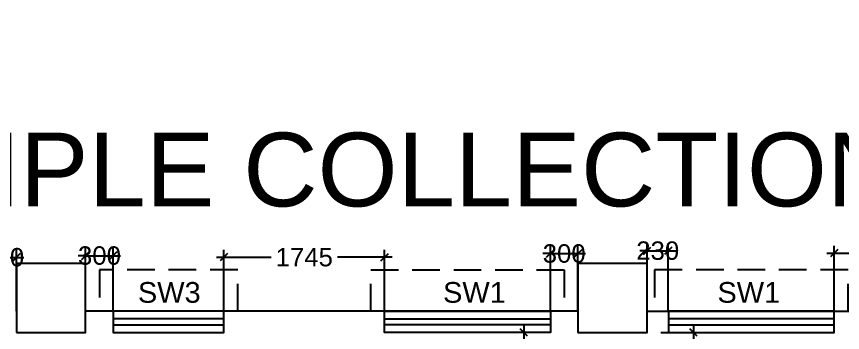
# Model space of a CAD drawing. Extents: x 6345096 to 6738923, y -6490958 to -6305885.
# Drawn here: x 6623067 to 6632031, y -6378705 to -6375273 of the extents above; entities that cross this region are included whole.
import ezdxf
from ezdxf.enums import TextEntityAlignment as Align

# ---------------------------------------------------------------- set-up
doc = ezdxf.new("R2010")
doc.units = 0
doc.header["$LTSCALE"] = 600
doc.header["$MEASUREMENT"] = 0
doc.header["$PDMODE"] = 35
doc.linetypes.add('DASHED', pattern=[0.75, 0.5, -0.25])
doc.linetypes.add('HIDDEN', pattern=[0.375, 0.25, -0.125])
doc.layers.get('0').update_dxf_attribs({"linetype": 'CONTINUOUS'})
doc.layers.get('Defpoints').update_dxf_attribs({"linetype": 'CONTINUOUS'})
for name, color, linetype in [('chajja', 7, 'CONTINUOUS'), ('DIM-TEXT', 8, 'CONTINUOUS'), ('HS', 251, 'CONTINUOUS'), ('joinery', 7, 'CONTINUOUS'), ('LA-column', 3, 'CONTINUOUS'), ('Walls', 7, 'CONTINUOUS'), ('WIN', 151, 'CONTINUOUS'), ('Working Dim', 5, 'CONTINUOUS')]:
    doc.layers.add(name, color=color, linetype=linetype)
doc.styles.add('ari', font='arial.ttf')
doc.styles.add('RT', font='romant.shx')
doc.dimstyles.new('int. dim', dxfattribs={"dimtxt": 200, "dimasz": 80, "dimexe": 80, "dimexo": 0, "dimgap": 70, "dimtad": 0, "dimdec": 0, "dimzin": 12, "dimdsep": 46, "dimtxsty": 'ari', "dimblk": 'OBLIQUE', "dimcen": 2, "dimdle": 80, "dimclrd": 256, "dimclre": 256, "dimclrt": 6, "dimadec": 0, "dimazin": 0, "dimtfac": 1, "dimtdec": 0, "dimtix": 1, "dimtmove": 2, "dimatfit": 3, "dimfxl": 1, "dimtolj": 1, "dimtzin": 0, "dimlwd": -1, "dimlwe": -1, "dimarcsym": 0})
doc.dimstyles.new('TEXT', dxfattribs={"dimscale": 0, "dimtxt": 600, "dimasz": 300, "dimexe": 300, "dimexo": 30, "dimgap": 50, "dimtad": 0, "dimdec": 0, "dimzin": 0, "dimdsep": 46, "dimtxsty": 'RT', "dimblk": 'OBLIQUE', "dimcen": 0.09, "dimdle": 300, "dimclrd": 256, "dimclre": 256, "dimclrt": 170, "dimadec": 0, "dimazin": 0, "dimtfac": 1, "dimtdec": 0, "dimtofl": 0, "dimtmove": 2, "dimatfit": 3, "dimfxl": 1, "dimfrac": 2, "dimtolj": 1, "dimtzin": 0, "dimlwd": -1, "dimlwe": -1, "dimarcsym": 0})

# ---------------------------------------------------------------- blocks, each defined once
blk = doc.blocks.new('_Oblique')
at = {"color": 0, "linetype": 'ByBlock', "lineweight": -2}
blk.add_line((-0.5, -0.5), (0.5, 0.5), dxfattribs=at)
blk = doc.blocks.new('*D243')
at = {"layer": 'Defpoints', "color": 0, "transparency": 16777216}
for p in [(6623067.4, -6377888.4), (6622767.4, -6378474.7, 15.5), (6623067.4, -6378474.7)]:
    blk.add_point(p, dxfattribs=at)
at = {"layer": 'Working Dim', "transparency": 16777216}
for p, q in [((6622767.4, -6378474.7), (6622767.4, -6377808.4)), ((6623067.4, -6378474.7), (6623067.4, -6377808.4)), ((6622767.4, -6377888.4), (6622687.4, -6377888.4)), ((6622767.4, -6377888.4), (6623067.4, -6377888.4)), ((6623067.4, -6377888.4), (6623147.4, -6377888.4))]:
    blk.add_line(p, q, dxfattribs=at)
at = {"layer": 'Working Dim', "transparency": 16777216, "xscale": 80, "yscale": 80, "zscale": 80}
blk.add_blockref('_Oblique', (6622767.4, -6377888.4), dxfattribs=at)
at = {"layer": 'Working Dim', "transparency": 16777216, "xscale": 80, "yscale": 80, "zscale": 80, "rotation": 180}
blk.add_blockref('_Oblique', (6623067.4, -6377888.4), dxfattribs=at)
at = {"layer": 'Working Dim', "color": 6, "transparency": 16777216, "insert": (6622917.4, -6377888.4), "char_height": 200, "attachment_point": 5, "style": 'ari'}
blk.add_mtext('\\A1;300', dxfattribs=at)
blk = doc.blocks.new('*D244')
at = {"layer": 'Defpoints', "color": 0, "transparency": 16777216}
for p in [(6624117.4, -6377870.2), (6623817.4, -6378474.7, 3.4), (6624117.4, -6378474.7, 15.5)]:
    blk.add_point(p, dxfattribs=at)
at = {"layer": 'Working Dim', "transparency": 16777216}
for p, q in [((6623817.4, -6378474.7), (6623817.4, -6377790.2)), ((6624117.4, -6378474.7), (6624117.4, -6377790.2)), ((6623817.4, -6377870.2), (6623737.4, -6377870.2)), ((6623817.4, -6377870.2), (6624117.4, -6377870.2)), ((6624117.4, -6377870.2), (6624197.4, -6377870.2))]:
    blk.add_line(p, q, dxfattribs=at)
at = {"layer": 'Working Dim', "transparency": 16777216, "xscale": 80, "yscale": 80, "zscale": 80}
blk.add_blockref('_Oblique', (6623817.4, -6377870.2), dxfattribs=at)
at = {"layer": 'Working Dim', "transparency": 16777216, "xscale": 80, "yscale": 80, "zscale": 80, "rotation": 180}
blk.add_blockref('_Oblique', (6624117.4, -6377870.2), dxfattribs=at)
at = {"layer": 'Working Dim', "color": 6, "transparency": 16777216, "insert": (6623967.4, -6377870.2), "char_height": 200, "attachment_point": 5, "style": 'ari'}
blk.add_mtext('\\A1;300', dxfattribs=at)
blk = doc.blocks.new('*D245')
at = {"layer": 'Defpoints', "color": 0, "transparency": 16777216}
for p in [(6627062.4, -6377887.4), (6625317.4, -6378474.7, 15.5), (6627062.4, -6378474.7, 15.5)]:
    blk.add_point(p, dxfattribs=at)
at = {"layer": 'Working Dim', "transparency": 16777216}
for p, q in [((6625317.4, -6378474.7), (6625317.4, -6377807.4)), ((6627062.4, -6378474.7), (6627062.4, -6377807.4)), ((6625237.4, -6377887.4), (6625829.9, -6377887.4)), ((6627142.4, -6377887.4), (6626549.8, -6377887.4))]:
    blk.add_line(p, q, dxfattribs=at)
at = {"layer": 'Working Dim', "transparency": 16777216, "xscale": 80, "yscale": 80, "zscale": 80, "rotation": 180}
blk.add_blockref('_Oblique', (6625317.4, -6377887.4), dxfattribs=at)
at = {"layer": 'Working Dim', "transparency": 16777216, "xscale": 80, "yscale": 80, "zscale": 80}
blk.add_blockref('_Oblique', (6627062.4, -6377887.4), dxfattribs=at)
at = {"layer": 'Working Dim', "color": 6, "transparency": 16777216, "insert": (6626189.9, -6377887.4), "char_height": 200, "attachment_point": 5, "style": 'ari'}
blk.add_mtext('\\A1;1745', dxfattribs=at)
blk = doc.blocks.new('*D246')
at = {"layer": 'Defpoints', "color": 0, "transparency": 16777216}
for p in [(6629160.4, -6377847.8), (6628860.4, -6378474.7, 15.5), (6629160.4, -6378474.7, 3.4)]:
    blk.add_point(p, dxfattribs=at)
at = {"layer": 'Working Dim', "transparency": 16777216}
for p, q in [((6628860.4, -6378474.7), (6628860.4, -6377767.8)), ((6629160.4, -6378474.7), (6629160.4, -6377767.8)), ((6628860.4, -6377847.8), (6628780.4, -6377847.8)), ((6628860.4, -6377847.8), (6629160.4, -6377847.8)), ((6629160.4, -6377847.8), (6629240.4, -6377847.8))]:
    blk.add_line(p, q, dxfattribs=at)
at = {"layer": 'Working Dim', "transparency": 16777216, "xscale": 80, "yscale": 80, "zscale": 80}
blk.add_blockref('_Oblique', (6628860.4, -6377847.8), dxfattribs=at)
at = {"layer": 'Working Dim', "transparency": 16777216, "xscale": 80, "yscale": 80, "zscale": 80, "rotation": 180}
blk.add_blockref('_Oblique', (6629160.4, -6377847.8), dxfattribs=at)
at = {"layer": 'Working Dim', "color": 6, "transparency": 16777216, "insert": (6629010.4, -6377847.8), "char_height": 200, "attachment_point": 5, "style": 'ari'}
blk.add_mtext('\\A1;300', dxfattribs=at)
blk = doc.blocks.new('*D247')
at = {"layer": 'Defpoints', "color": 0, "transparency": 16777216}
for p in [(6630140.4, -6377816.8), (6629910.4, -6378474.7, 3.4), (6630140.4, -6378474.7, 18.2)]:
    blk.add_point(p, dxfattribs=at)
at = {"layer": 'Working Dim', "transparency": 16777216}
for p, q in [((6629910.4, -6378474.7), (6629910.4, -6377736.8)), ((6630140.4, -6378474.7), (6630140.4, -6377736.8)), ((6629910.4, -6377816.8), (6629830.4, -6377816.8)), ((6629910.4, -6377816.8), (6630140.4, -6377816.8)), ((6630140.4, -6377816.8), (6630220.4, -6377816.8))]:
    blk.add_line(p, q, dxfattribs=at)
at = {"layer": 'Working Dim', "transparency": 16777216, "xscale": 80, "yscale": 80, "zscale": 80}
blk.add_blockref('_Oblique', (6629910.4, -6377816.8), dxfattribs=at)
at = {"layer": 'Working Dim', "transparency": 16777216, "xscale": 80, "yscale": 80, "zscale": 80, "rotation": 180}
blk.add_blockref('_Oblique', (6630140.4, -6377816.8), dxfattribs=at)
at = {"layer": 'Working Dim', "color": 6, "transparency": 16777216, "insert": (6630025.4, -6377816.8), "char_height": 200, "attachment_point": 5, "style": 'ari'}
blk.add_mtext('\\A1;230', dxfattribs=at)
blk = doc.blocks.new('*D248')
at = {"layer": 'Defpoints', "color": 0, "transparency": 16777216}
for p in [(6633140.9, -6377844.6), (6631941.4, -6378474.7, 18.2), (6633140.9, -6378474.6, 18.2)]:
    blk.add_point(p, dxfattribs=at)
at = {"layer": 'Working Dim', "transparency": 16777216}
for p, q in [((6631941.4, -6378474.7), (6631941.4, -6377764.6)), ((6633140.9, -6378474.6), (6633140.9, -6377764.6)), ((6631861.4, -6377844.6), (6632182.2, -6377844.6)), ((6633220.9, -6377844.6), (6632900, -6377844.6))]:
    blk.add_line(p, q, dxfattribs=at)
at = {"layer": 'Working Dim', "transparency": 16777216, "xscale": 80, "yscale": 80, "zscale": 80, "rotation": 180}
blk.add_blockref('_Oblique', (6631941.4, -6377844.6), dxfattribs=at)
at = {"layer": 'Working Dim', "transparency": 16777216, "xscale": 80, "yscale": 80, "zscale": 80}
blk.add_blockref('_Oblique', (6633140.9, -6377844.6), dxfattribs=at)
at = {"layer": 'Working Dim', "color": 6, "transparency": 16777216, "insert": (6632541.1, -6377844.6), "char_height": 200, "attachment_point": 5, "style": 'ari'}
blk.add_mtext('\\A1;1200', dxfattribs=at)
blk = doc.blocks.new('*D1282')
at = {"layer": 'Defpoints', "color": 0, "linetype": 'Continuous', "transparency": 16777216}
for p in [(6610879.4, -6372845.6, 13.3), (6651519.1, -6372996, 13.8), (6651519.1, -6374540.9)]:
    blk.add_point(p, dxfattribs=at)
at = {"layer": 'DIM-TEXT', "transparency": 16777216}
for p, q in [((6610879.4, -6372845.6), (6610879.4, -6374840.9)), ((6651519.1, -6372996), (6651519.1, -6374840.9)), ((6610579.4, -6374540.9), (6611790.4, -6374540.9)), ((6651819.1, -6374540.9), (6650608.1, -6374540.9))]:
    blk.add_line(p, q, dxfattribs=at)
at = {"layer": 'DIM-TEXT', "linetype": 'Continuous', "transparency": 16777216, "xscale": 300, "yscale": 300, "zscale": 300, "rotation": 180}
blk.add_blockref('_Oblique', (6610879.4, -6374540.9), dxfattribs=at)
at = {"layer": 'DIM-TEXT', "linetype": 'Continuous', "transparency": 16777216, "xscale": 300, "yscale": 300, "zscale": 300}
blk.add_blockref('_Oblique', (6651519.1, -6374540.9), dxfattribs=at)
at = {"layer": 'DIM-TEXT', "color": 170, "linetype": 'Continuous', "transparency": 16777216, "insert": (6631199.3, -6374540.9), "char_height": 750, "attachment_point": 5, "style": 'ari'}
blk.add_mtext('\\A1;{\\H1.067x;(I.C.U. - 6 Beds) EMERGENCY MEDICINE DEPT (18 Beds) TRIAGE (6 Beds)}', dxfattribs=at)
blk = doc.blocks.new('*D2003')
at = {"layer": 'Defpoints', "color": 0, "linetype": 'Continuous', "transparency": 16777216}
for p in [(6610879.4, -6377055.2), (6610879.4, -6378105.9, 22), (6651939.6, -6378104.7, -1)]:
    blk.add_point(p, dxfattribs=at)
at = {"layer": 'DIM-TEXT', "transparency": 16777216}
for p, q in [((6610879.4, -6378105.9), (6610879.4, -6376755.2)), ((6651939.6, -6378104.7), (6651939.6, -6376755.2)), ((6610579.4, -6377055.2), (6620675.1, -6377055.2)), ((6652239.6, -6377055.2), (6642143.8, -6377055.2))]:
    blk.add_line(p, q, dxfattribs=at)
at = {"layer": 'DIM-TEXT', "linetype": 'Continuous', "transparency": 16777216, "xscale": 300, "yscale": 300, "zscale": 300, "rotation": 180}
blk.add_blockref('_Oblique', (6610879.4, -6377055.2), dxfattribs=at)
at = {"layer": 'DIM-TEXT', "linetype": 'Continuous', "transparency": 16777216, "xscale": 300, "yscale": 300, "zscale": 300}
blk.add_blockref('_Oblique', (6651939.6, -6377055.2), dxfattribs=at)
at = {"layer": 'DIM-TEXT', "color": 170, "linetype": 'Continuous', "transparency": 16777216, "insert": (6631409.5, -6377055.2), "char_height": 750, "attachment_point": 5, "style": 'ari'}
blk.add_mtext("\\A1;{\\H1.067x;SAMPLE COLLECTION & O.P.D's (9 Nos.)}", dxfattribs=at)
blk = doc.blocks.new('*D2161')
at = {"layer": 'Defpoints', "color": 0, "transparency": 16777216}
for p in [(6628788.2, -6378704.7), (6628573.7, -6382040), (6628788.2, -6382040)]:
    blk.add_point(p, dxfattribs=at)
at = {"layer": 'Working Dim', "transparency": 16777216}
for p, q in [((6628573.7, -6378624.7), (6628573.7, -6380003)), ((6628788.2, -6378704.7), (6628493.7, -6378704.7)), ((6628573.7, -6382120), (6628573.7, -6380741.7)), ((6628788.2, -6382040), (6628493.7, -6382040))]:
    blk.add_line(p, q, dxfattribs=at)
at = {"layer": 'Working Dim', "transparency": 16777216, "xscale": 80, "yscale": 80, "zscale": 80}
for p, rotation in [((6628573.7, -6378704.7), 90), ((6628573.7, -6382040), 270)]:
    blk.add_blockref('_Oblique', p, dxfattribs=dict(at, rotation=rotation))
at = {"layer": 'Working Dim', "color": 6, "transparency": 16777216, "insert": (6628573.7, -6380372.3), "char_height": 200, "attachment_point": 5, "rotation": 90, "style": 'ari'}
blk.add_mtext('\\A1;3335', dxfattribs=at)
blk = doc.blocks.new('A$C2CD672AE')
at = {"layer": 'Walls', "color": 8, "linetype": 'HIDDEN'}
for p, q in [((98842, 77949.3), (93498, 77949.3)), ((99592, 77949.3), (104852.5, 77949.3))]:
    blk.add_line(p, q, dxfattribs=at)
blk = doc.blocks.new('*D2455')
at = {"layer": 'Defpoints', "color": 0, "transparency": 16777216}
for p in [(6630060, -6378704.6), (6630060, -6380924.5, -3.4), (6630413, -6380924.5)]:
    blk.add_point(p, dxfattribs=at)
at = {"layer": 'Working Dim', "transparency": 16777216}
for p, q in [((6630413, -6378624.6), (6630413, -6379444.6)), ((6630060, -6378704.6), (6630493, -6378704.6)), ((6630413, -6381004.5), (6630413, -6380184.6)), ((6630060, -6380924.5), (6630493, -6380924.5))]:
    blk.add_line(p, q, dxfattribs=at)
at = {"layer": 'Working Dim', "transparency": 16777216, "xscale": 80, "yscale": 80, "zscale": 80}
for p, rotation in [((6630413, -6378704.6), 90), ((6630413, -6380924.5), 270)]:
    blk.add_blockref('_Oblique', p, dxfattribs=dict(at, rotation=rotation))
at = {"layer": 'Working Dim', "color": 6, "transparency": 16777216, "insert": (6630413, -6379814.6), "char_height": 200, "attachment_point": 5, "rotation": 90, "style": 'ari'}
blk.add_mtext('\\A1;2220', dxfattribs=at)

msp = doc.modelspace()

# ---------------------------------------------------------------- linework, layer by layer
at = {"layer": 'chajja', "color": 7, "linetype": 'DASHED'}
for points, elevation in [([(6625467.353, -6378474.679), (6625467.353, -6378024.679), (6623967.353, -6378024.68), (6623967.353, -6378474.68)], 15.51), ([(6626911.353, -6378474.679), (6626911.354, -6378024.679), (6629011.354, -6378024.68), (6629011.353, -6378474.68)], 15.51), ([(6632091.354, -6378474.675), (6632091.353, -6378024.675), (6629991.353, -6378024.676), (6629991.354, -6378474.676)], 18.201)]:
    msp.add_lwpolyline(points, dxfattribs=dict(at, elevation=elevation))
at = {"layer": 'LA-column', "color": 2, "elevation": 3.421}
for points in [[(6623067.354, -6378704.615), (6623817.354, -6378704.615), (6623817.354, -6377954.615), (6623067.354, -6377954.615)], [(6629160.354, -6378704.612), (6629910.354, -6378704.612), (6629910.354, -6377954.612), (6629160.354, -6377954.612)]]:
    msp.add_lwpolyline(points, close=True, dxfattribs=at)
at = {"layer": 'Walls'}
for p, q in [((6629161.354, -6378474.651), (6623817.353, -6378474.651)), ((6629911.354, -6378474.648), (6635171.854, -6378474.648))]:
    msp.add_line(p, q, dxfattribs=at)
at = {"layer": 'WIN', "linetype": 'Continuous'}
for points, elevation in [([(6625317.353, -6378474.68), (6624117.353, -6378474.68), (6624117.353, -6378704.68), (6625317.353, -6378704.68)], 15.51), ([(6627061.353, -6378474.68), (6628861.353, -6378474.68), (6628861.353, -6378704.68), (6627061.353, -6378704.68)], 15.51), ([(6631941.354, -6378474.676), (6630141.354, -6378474.676), (6630141.354, -6378704.676), (6631941.354, -6378704.676)], 18.201), ([(6625317.353, -6378557.463), (6624117.353, -6378557.463), (6624117.353, -6378621.896), (6625317.353, -6378621.896)], 15.51), ([(6627061.353, -6378557.463), (6628861.353, -6378557.463), (6628861.353, -6378621.896), (6627061.353, -6378621.896)], 15.51), ([(6631941.354, -6378557.46), (6630141.354, -6378557.46), (6630141.354, -6378621.893), (6631941.354, -6378621.893)], 18.201)]:
    msp.add_lwpolyline(points, close=True, dxfattribs=dict(at, elevation=elevation))

# ---------------------------------------------------------------- block references
at = {"layer": 'HS'}
msp.add_blockref('A$C2CD672AE', (6530319.294, -6456423.902, 8.17), dxfattribs=at)

# ---------------------------------------------------------------- texts
at = {"layer": 'joinery', "style": 'ari'}
for s, p in [('SW3', (6624725.206, -6378381.789, 15.51)), ('SW1', (6628036.473, -6378381.789, 15.51)), ('SW1', (6631014.12, -6378381.786, 18.201))]:
    msp.add_text(s, height=225, dxfattribs=at).set_placement(p, align=Align.CENTER)

# ---------------------------------------------------------------- dimensions: what is measured, and where the dimension line sits
at = {"layer": 'DIM-TEXT', "linetype": 'Continuous'}
dim = msp.add_linear_dim(base=(6651519.099, -6374540.85, -12.768), p1=(6610879.441, -6372845.638, 0.533), p2=(6651519.099, -6372995.97, 1.031), text='{\\H1.067x;(I.C.U. - 6 Beds) EMERGENCY MEDICINE DEPT (18 Beds) TRIAGE (6 Beds)}', dimstyle='TEXT', override={"dimscale": 1, "dimtxt": 750, "dimexo": 0, "dimtxsty": 'ari'}, dxfattribs=at)
dim.commit()
dim.dimension.update_dxf_attribs({"geometry": '*D1282', "text_midpoint": (6631199.27, -6374540.85, -12.768)})
dim = msp.add_linear_dim(base=(6610879.358, -6377055.236, 1.031), p1=(6651939.585, -6378104.678), p2=(6610879.358, -6378105.854, 22.984), angle=180, text="{\\H1.067x;SAMPLE COLLECTION & O.P.D's (9 Nos.)}", dimstyle='TEXT', override={"dimscale": 1, "dimtxt": 750, "dimexo": 0, "dimtxsty": 'ari'}, dxfattribs=at)
dim.commit()
dim.dimension.update_dxf_attribs({"geometry": '*D2003', "text_midpoint": (6631409.471, -6377055.236, 1.031)})
at = {"layer": 'Working Dim', "color": 6}
for base, p1, p2, picture, middle in [((6624117.353, -6377870.21), (6623817.354, -6378474.651, 3.421), (6624117.353, -6378474.68, 15.51), '*D244', (6623967.353, -6377870.21)), ((6629160.354, -6377847.836), (6628860.353, -6378474.651, 15.51), (6629160.354, -6378474.651, 3.421), '*D246', (6629010.354, -6377847.836)), ((6630140.354, -6377816.809), (6629910.354, -6378474.651, 3.421), (6630140.354, -6378474.676, 18.201), '*D247', (6630025.354, -6377816.809)), ((6633140.8544, -6377844.6066), (6631941.3536, -6378474.6762, 18.2011), (6633140.8544, -6378474.6478, 18.2011), '*D248', (6632541.104, -6377844.6066)), ((6623067.353, -6377888.373), (6622767.353, -6378474.651, 15.51), (6623067.353, -6378474.651), '*D243', (6622917.353, -6377888.373)), ((6627062.353, -6377887.357), (6625317.353, -6378474.651, 15.51), (6627062.353, -6378474.651, 15.51), '*D245', (6626189.853, -6377887.357))]:
    dim = msp.add_linear_dim(base=base, p1=p1, p2=p2, dimstyle='int. dim', override={"dimtxt": 200, "dimarcsym": 1}, dxfattribs=at)
    dim.commit()
    dim.dimension.update_dxf_attribs({"geometry": picture, "text_midpoint": middle})
dim = msp.add_linear_dim(base=(6628573.738, -6382040.01, 15.51), p1=(6628788.169, -6378704.68, 15.51), p2=(6628788.169, -6382040.01, 15.51), angle=90, dimstyle='int. dim', override={"dimtxt": 200, "dimarcsym": 1}, dxfattribs=at)
dim.commit()
dim.dimension.update_dxf_attribs({"geometry": '*D2161', "text_midpoint": (6628573.738, -6380372.345, 15.51)})
at = {"layer": 'Working Dim'}
dim = msp.add_linear_dim(base=(6630412.954, -6380924.522), p1=(6630059.963, -6378704.648), p2=(6630059.969, -6380924.522, -3.421), angle=90, dimstyle='int. dim', dxfattribs=at)
dim.commit()
dim.dimension.update_dxf_attribs({"geometry": '*D2455', "text_midpoint": (6630412.954, -6379814.585)})

doc.saveas('drawing.dxf')
